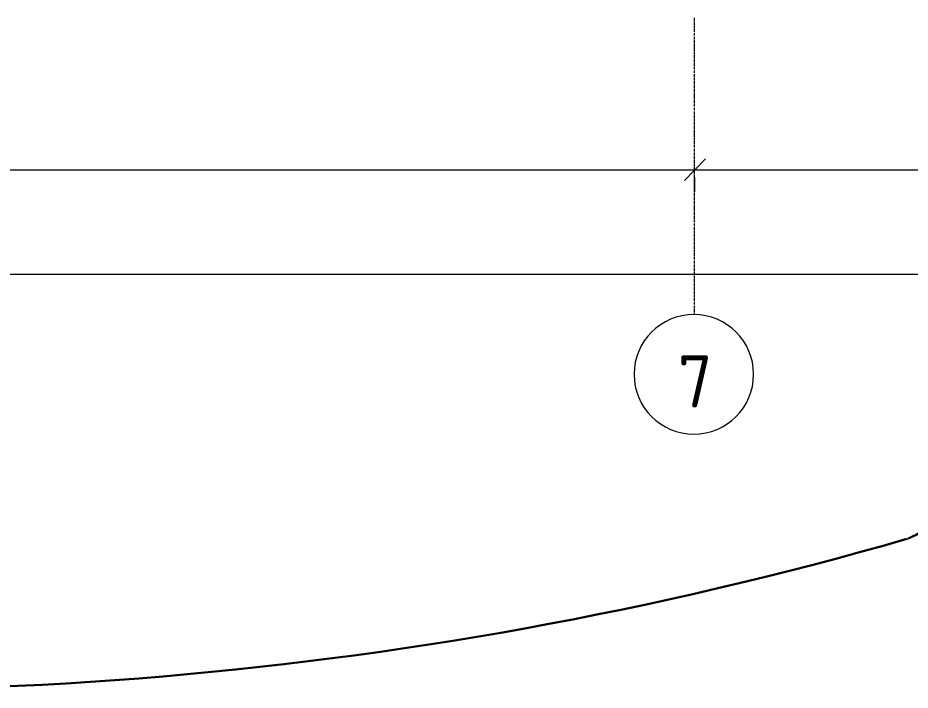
# Model space of a CAD drawing. Header units: millimetres. Extents: x -42533 to 645315, y 3457 to 82611.
# Drawn here: x 569703 to 575676, y 3932 to 8434 of the extents above; entities that cross this region are included whole.
import ezdxf

# ---------------------------------------------------------------- set-up
doc = ezdxf.new("R2010")
doc.units = ezdxf.units.MM
for name, color, linetype, true_color in [('PDF _!ЭОМ.Молниезащита', 7, 'Continuous', 0x954a95), ('PDF _Оси', 7, 'Continuous', 0xbababa), ('PDF _Размеры', 7, 'Continuous', 0xbababa)]:
    doc.layers.add(name, color=color, linetype=linetype, true_color=true_color)
doc.layers.add('PDF _0', color=7, linetype='Continuous')
doc.layers.add('PDF _Текст', color=7, linetype='Continuous')
doc.styles.add('PDF GOST Common', font='GOST_Common.ttf')

msp = doc.modelspace()

# ---------------------------------------------------------------- linework, layer by layer
at = {"layer": 'PDF _!ЭОМ.Молниезащита', "color": 1, "lineweight": 30}
msp.add_lwpolyline([(595363.3, 13981.6), (575663.1, 4947.2)], dxfattribs=at)
at = {"layer": 'PDF _!ЭОМ.Молниезащита', "lineweight": 13}
msp.add_arc((567008.4, 20453.1), 17757.8, 299.14304, 50.43064, dxfattribs=at)
at = {"layer": 'PDF _!ЭОМ.Молниезащита', "color": 1, "lineweight": 30}
msp.add_arc((568493.1, 29766.2), 25834, 239.89825, 286.09191, dxfattribs=at)
at = {"layer": 'PDF _0', "color": 8, "lineweight": 20}
msp.add_lwpolyline([(574165.4, 7344.8), (574305.2, 7488.8)], close=True, dxfattribs=at)
at = {"layer": 'PDF _Оси', "color": 8, "lineweight": 9}
for points in [[(574233.2, 8412.1), (574233.2, 8433.2)], [(574233.2, 8386.7), (574233.2, 8407.8)], [(574233.2, 8361.2), (574233.2, 8382.4)], [(574233.2, 8340.1), (574233.2, 8357)], [(574233.2, 8335.8), (574233.2, 8335.8)], [(574233.2, 8314.7), (574233.2, 8331.6)], [(574233.2, 8310.4), (574233.2, 8310.4)], [(574233.2, 8289.2), (574233.2, 8306.2)], [(574233.2, 8263.8), (574233.2, 8285)], [(574233.2, 8238.4), (574233.2, 8259.6)], [(574233.2, 8213), (574233.2, 8234.2)], [(574233.2, 8187.6), (574233.2, 8208.8)], [(574233.2, 8162.2), (574233.2, 8183.4)], [(574233.2, 8136.8), (574233.2, 8157.9)], [(574233.2, 8111.4), (574233.2, 8132.5)], [(574233.2, 8090.2), (574233.2, 8107.1)], [(574233.2, 8085.9), (574233.2, 8085.9)], [(574233.2, 8064.8), (574233.2, 8081.7)], [(574233.2, 8060.5), (574233.2, 8060.5)], [(574233.2, 8039.4), (574233.2, 8056.3)], [(574233.2, 8013.9), (574233.2, 8035.1)], [(574233.2, 7988.5), (574233.2, 8009.7)], [(574233.2, 7963.1), (574233.2, 7984.3)], [(574233.2, 7937.7), (574233.2, 7958.9)], [(574233.2, 7912.3), (574233.2, 7933.5)], [(574233.2, 7886.9), (574233.2, 7908.1)], [(574233.2, 7861.5), (574233.2, 7882.7)], [(574233.2, 7840.3), (574233.2, 7857.2)], [(574233.2, 7836.1), (574233.2, 7836.1)], [(574233.2, 7814.9), (574233.2, 7831.8)], [(574233.2, 7810.6), (574233.2, 7810.6)], [(574233.2, 7789.5), (574233.2, 7806.4)], [(574233.2, 7764.1), (574233.2, 7785.2)], [(574233.2, 7738.6), (574233.2, 7759.8)], [(574233.2, 7713.2), (574233.2, 7734.4)], [(574233.2, 7687.8), (574233.2, 7709)], [(574233.2, 7662.4), (574233.2, 7683.6)], [(574233.2, 7637), (574233.2, 7658.2)], [(574233.2, 7611.6), (574233.2, 7632.8)], [(574233.2, 7586.2), (574233.2, 7607.4)], [(574233.2, 7565), (574233.2, 7581.9)], [(574233.2, 7560.8), (574233.2, 7560.8)], [(574233.2, 7539.6), (574233.2, 7556.5)], [(574233.2, 7535.4), (574233.2, 7535.4)], [(574233.2, 7514.2), (574233.2, 7531.1)], [(574233.2, 7488.8), (574233.2, 7509.9)], [(574233.2, 7463.4), (574233.2, 7484.5)], [(574233.2, 7437.9), (574233.2, 7459.1)], [(574233.2, 7412.5), (574233.2, 7433.7)], [(574233.2, 7387.1), (574233.2, 7408.3)], [(574233.2, 7361.7), (574233.2, 7382.9)], [(574233.2, 7336.3), (574233.2, 7357.5)], [(574233.2, 7315.1), (574233.2, 7332.1)], [(574233.2, 7310.9), (574233.2, 7310.9)], [(574233.2, 7289.7), (574233.2, 7306.6)], [(574233.2, 7285.5), (574233.2, 7285.5)], [(574233.2, 7264.3), (574233.2, 7281.2)], [(574233.2, 7238.9), (574233.2, 7260.1)], [(574233.2, 7213.5), (574233.2, 7234.6)], [(574233.2, 7188.1), (574233.2, 7209.2)], [(574233.2, 7162.6), (574233.2, 7183.8)], [(574233.2, 7137.2), (574233.2, 7158.4)], [(574233.2, 7111.8), (574233.2, 7133)], [(574233.2, 7086.4), (574233.2, 7107.6)], [(574233.2, 7065.2), (574233.2, 7082.2)], [(574233.2, 7061), (574233.2, 7061)], [(574233.2, 7039.8), (574233.2, 7056.8)], [(574233.2, 7035.6), (574233.2, 7035.6)], [(574233.2, 7014.4), (574233.2, 7031.3)], [(574233.2, 6989), (574233.2, 7010.2)], [(574233.2, 6963.6), (574233.2, 6984.8)], [(574233.2, 6938.2), (574233.2, 6959.3)], [(574233.2, 6912.8), (574233.2, 6933.9)], [(574233.2, 6887.3), (574233.2, 6908.5)], [(574233.2, 6861.9), (574233.2, 6883.1)], [(574233.2, 6836.5), (574233.2, 6857.7)], [(574233.2, 6815.3), (574233.2, 6832.3)], [(574233.2, 6811.1), (574233.2, 6811.1)], [(574233.2, 6789.9), (574233.2, 6806.9)], [(574233.2, 6785.7), (574233.2, 6785.7)], [(574233.2, 6764.5), (574233.2, 6781.5)], [(574233.2, 6739.1), (574233.2, 6760.3)], [(574233.2, 6713.7), (574233.2, 6734.9)], [(574233.2, 6688.3), (574233.2, 6709.5)], [(574233.2, 6662.9), (574233.2, 6684)], [(574233.2, 6637.5), (574233.2, 6658.6)], [(574233.2, 6612), (574233.2, 6633.2)], [(574233.2, 6586.6), (574233.2, 6607.8)], [(574233.2, 6561.2), (574233.2, 6582.4)], [(574233.2, 6540), (574233.2, 6557)], [(574233.2, 6535.8), (574233.2, 6535.8)], [(574233.2, 6514.6), (574233.2, 6531.6)], [(574233.2, 6510.4), (574233.2, 6510.4)], [(574233.2, 6489.2), (574233.2, 6506.2)], [(574233.2, 6463.8), (574233.2, 6485)], [(574233.2, 6446.9), (574233.2, 6459.6)]]:
    msp.add_lwpolyline(points, dxfattribs=at)
at = {"layer": 'PDF _Оси', "color": 8, "lineweight": 20}
msp.add_lwpolyline([(573827.8, 6046.8, 1), (574628.2, 6046.8, 1)], format="xyb", close=True, dxfattribs=at)
at = {"layer": 'PDF _Размеры', "color": 8, "lineweight": 20}
for points in [[(561582.2, 7416.8), (574385.7, 7416.8)], [(574085, 7416.8), (582284.6, 7416.8)], [(537029.9, 6717.9), (599187.9, 6717.9)]]:
    msp.add_lwpolyline(points, dxfattribs=at)
msp.add_lwpolyline([(574233.2, 7268.5), (574233.2, 7365.9)], close=True, dxfattribs=at)

# ---------------------------------------------------------------- texts
at = {"layer": 'PDF _Текст', "color": 7, "insert": (574120, 5999.8), "char_height": 350, "attachment_point": 4, "style": 'PDF GOST Common'}
msp.add_mtext('7', dxfattribs=at)

doc.saveas('drawing.dxf')
